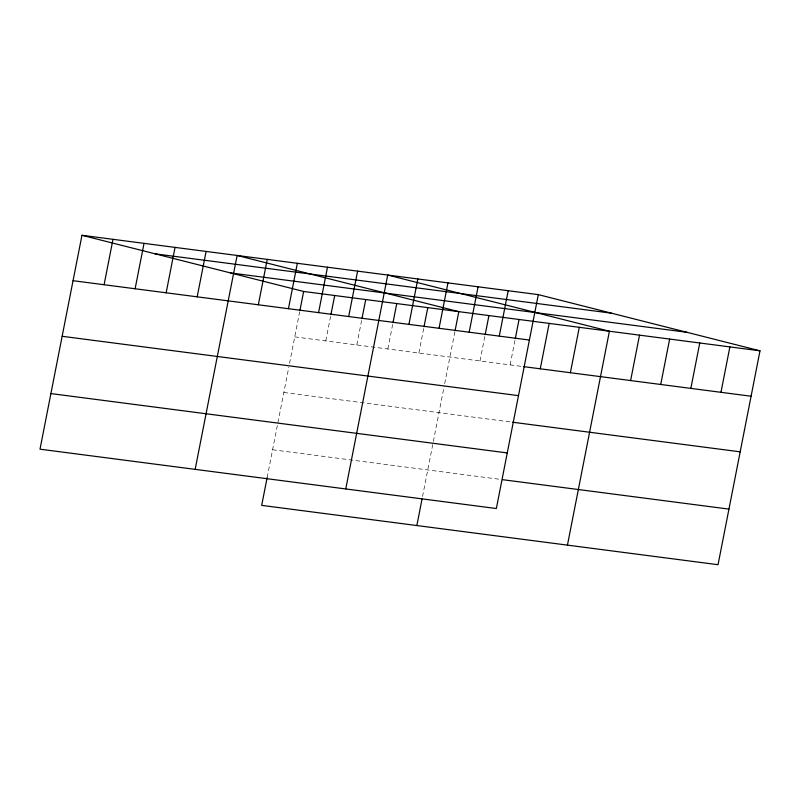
<?xml version="1.0" encoding="UTF-8"?>
<svg xmlns="http://www.w3.org/2000/svg" width="800" height="800" viewBox="0 0 800 800"><rect width="100%" height="100%" fill="white"/><g stroke="black" fill="none" stroke-linecap="round" stroke-linejoin="round"><path stroke-width="0.6" stroke-dasharray="4 3" d="M267.14 477.57L288.82 367.1M289.53 363.47L299.67 311.78M325.78 340.91L330.7 315.82M356.81 344.95L361.73 319.86M387.84 348.98L392.76 323.89M418.87 353.02L423.79 327.93M422.54 496.53L444.21 386.07M444.69 383.65L454.83 331.96M480.02 360.97L484.94 335.88M510.14 364.89L515.06 339.8M294.75 336.88L522.19 366.46M283.84 392.48L511.28 422.06M272.6 449.76L500.04 479.34"/><path stroke-width="1.2" d="M538.31 294.63L81.96 235.29L40 449.18L496.35 508.53L538.31 294.63L760 350.82L718.04 564.71L261.69 505.37L267.14 477.57M104.09 284.73L113 239.32M135.12 288.76L144.03 243.36M166.15 292.8L175.06 247.39M197.18 296.84L206.09 251.43M195.16 469.36L237.12 255.46L458.81 311.65L455.06 330.77M258.33 304.79L267.24 259.38M288.45 308.71L297.36 263.3M299.9 310.59L303.65 291.47L760 350.82M318.57 312.62L327.48 267.22M330.93 314.62L334.69 295.51M348.69 316.54L357.6 271.13M361.97 318.66L365.72 299.54M345.75 488.94L387.72 275.05L609.41 331.23L567.44 545.13M393 322.7L396.75 303.58M408.93 324.37L417.84 278.97M424.03 326.73L427.78 307.61M439.05 328.29L447.95 282.88M416.85 525.54L422.06 498.95M469.16 332.21L478.07 286.8M485.18 334.68L488.93 315.57M499.28 336.12L508.19 290.72M515.3 338.6L519.05 319.48M540.26 368.81L549.17 323.4M570.38 372.72L579.29 327.32M630.62 380.56L639.52 335.15M660.73 384.48L669.64 339.07M690.85 388.39L699.76 342.98M720.97 392.31L729.88 346.9M155.12 253.83L611.47 313.18M230.5 272.93L686.84 332.28M73.06 280.69L529.4 340.04M523.39 366.61L751.09 396.23M62.15 336.29L518.49 395.64M512.48 422.21L740.18 451.83M50.91 393.58L507.25 452.93M502.45 479.66L728.94 509.11M81.96 235.29L303.65 291.47"/></g></svg>
